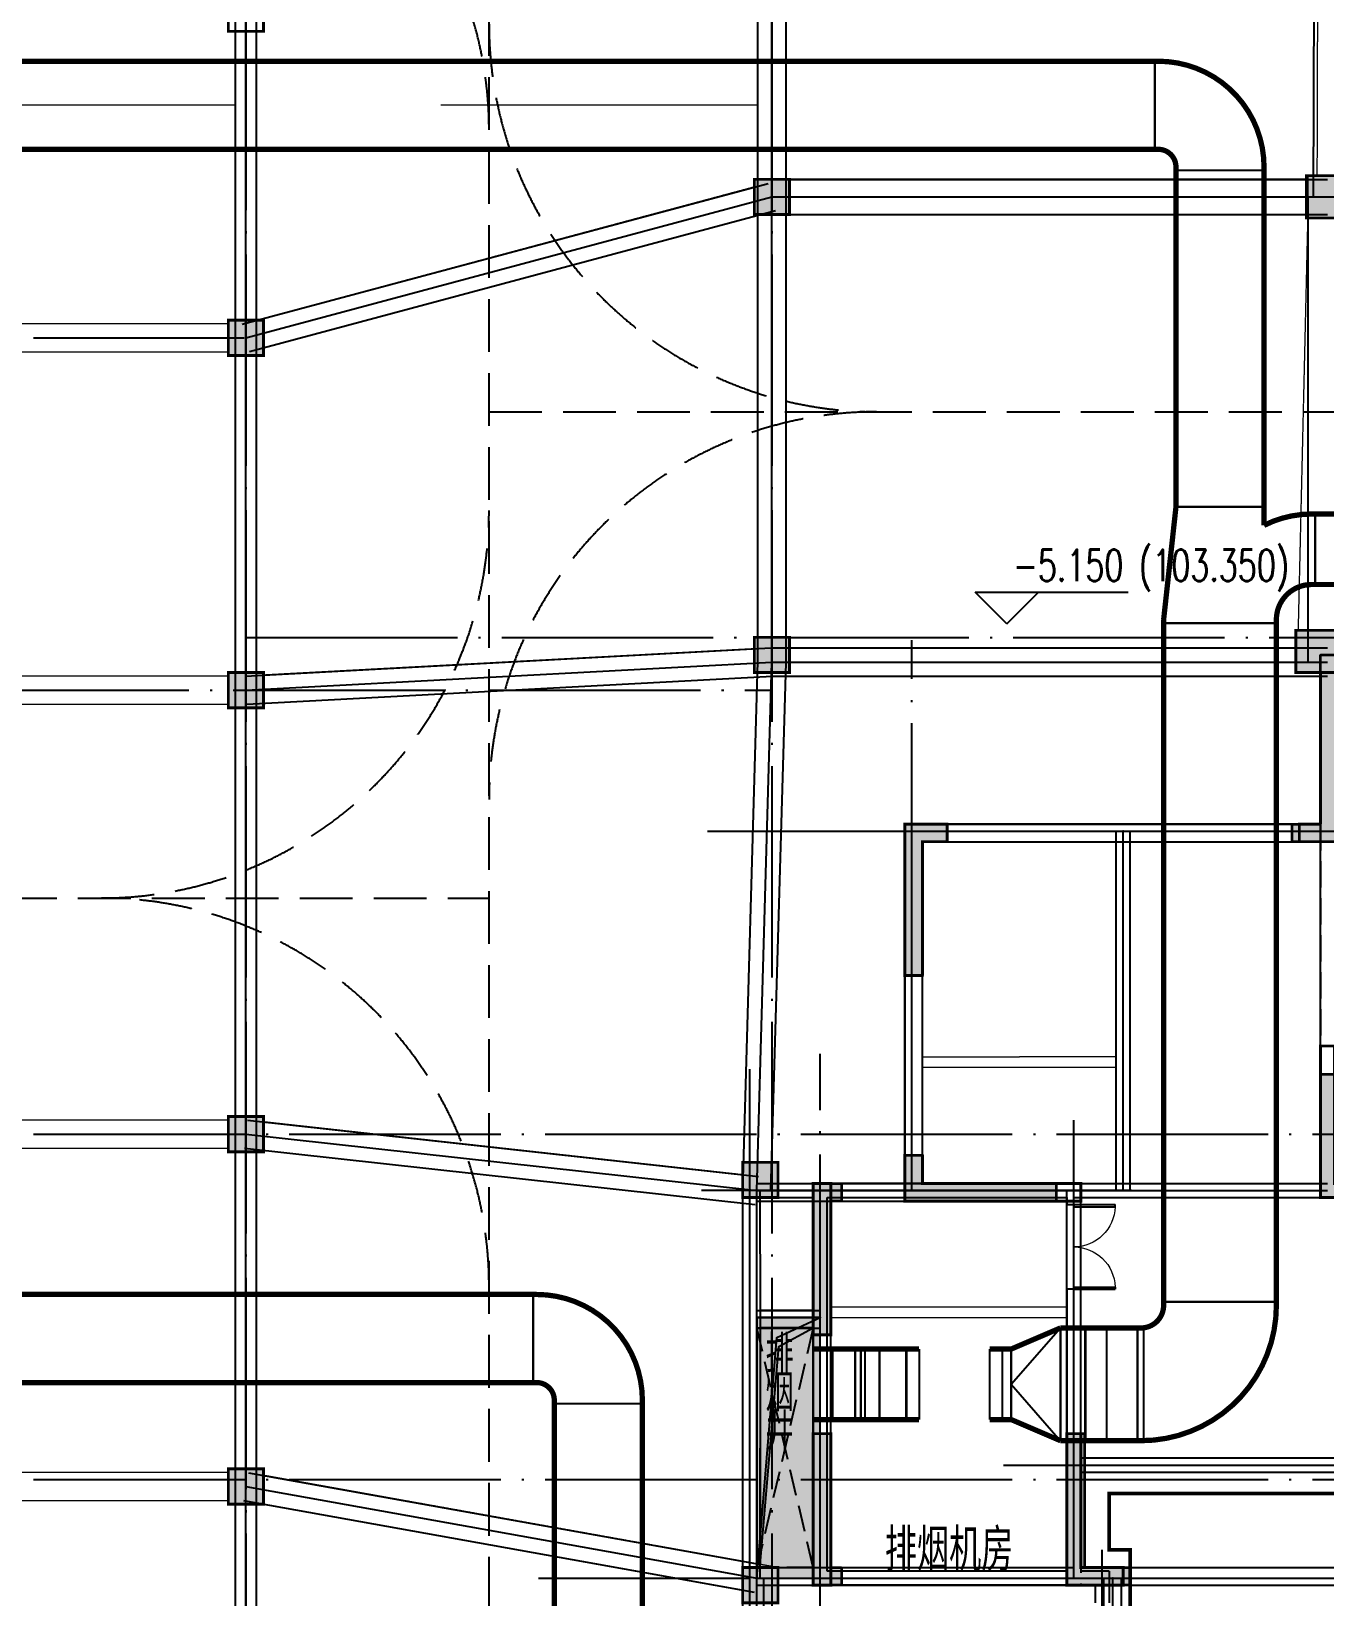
# Model space of a CAD drawing. Extents: x 290727 to 13733020, y 1731457 to 3643100.
# Drawn here: x 636766 to 655122, y 2172916 to 2195130 of the extents above; entities that cross this region are included whole.
import ezdxf

# ---------------------------------------------------------------- set-up
doc = ezdxf.new("R2010")
doc.units = 0
doc.header["$LTSCALE"] = 10
doc.header["$PDSIZE"] = 0.5
for name, pattern in [('__DASH', [0.35, 0.25, -0.1]), ('DASH', [0.35, 0.25, -0.1]), ('DASHED', [0.75, 0.5, -0.25]), ('DOTE', [2.42, 2, -0.2, 0.02, -0.2]), ('虚线', [750, 450, -300])]:
    doc.linetypes.add(name, pattern=pattern)
doc.layers.get('0').update_dxf_attribs({"linetype": 'CONTINUOUS'})
for name, color, linetype in [('-A-车行道路', 8, 'CONTINUOUS'), ('BEAM_CON', 4, 'CONTINUOUS'), ('BEAM_CONT', 4, 'CONTINUOUS'), ('BEAM_DASH', 144, 'DASHED'), ('BEAM_SE', 144, 'DASHED'), ('COLU', 2, 'CONTINUOUS'), ('COLUMN', 9, 'CONTINUOUS'), ('DIM_ELEV', 3, 'CONTINUOUS'), ('DOTE', 8, 'DOTE'), ('DUCT-排烟管', 2, 'CONTINUOUS'), ('DUCT-排烟管端线', 4, 'CONTINUOUS'), ('PUB_HATCH', 8, 'CONTINUOUS'), ('PUB_TEXT', 7, 'CONTINUOUS'), ('WALL', 255, 'CONTINUOUS'), ('WINDOW', 4, 'CONTINUOUS'), ('作业图', 4, 'CONTINUOUS'), ('文字', 4, 'CONTINUOUS'), ('洞口边线', 7, 'CONTINUOUS'), ('防火分区示意线', 4, 'CONTINUOUS'), ('风井', 211, 'CONTINUOUS')]:
    doc.layers.add(name, color=color, linetype=linetype)
for name, color, linetype, true_color in [('1106', 7, 'CONTINUOUS', 0x89bf5f), ('2106', 7, 'CONTINUOUS', 0x64cfcf), ('2206', 7, 'CONTINUOUS', 0x3474d4), ('3200', 7, 'CONTINUOUS', 0xf4e9b4)]:
    doc.layers.add(name, color=color, linetype=linetype, true_color=true_color)
doc.layers.add('S_ConcWall', color=8, linetype='CONTINUOUS', lineweight=35)
doc.layers.add('板加腋边线', color=253, linetype='虚线', lineweight=18)
doc.layers.get('0').off()
doc.styles.add('_TCH_DIM', font='SIMPLEX', dxfattribs={"bigfont": 'GBCBIG'})
doc.styles.add('HNSJY', font='HNSJY-07', dxfattribs={"width": 0.8, "bigfont": 'HNSJY-HZ'})

# ---------------------------------------------------------------- blocks, each defined once
blk = doc.blocks.new('A$C55C93FC2')
at = {"layer": 'DOTE', "linetype": 'DOTE', "ltscale": 150}
for p, q in [((154884.1, 127235.5), (154884.1, 12200)), ((162348.6, 127235.5), (162348.6, 43042.4)), ((162348.6, 66342.4), (252290.8, 66342.4)), ((10299.5, 64342.4), (154860.5, 64342.4)), ((154884.1, 60091.9), (252290.8, 60091.9)), ((103884.1, 59342.4), (162348.6, 59342.4)), ((10299.5, 53042.4), (252290.8, 53042.4)), ((10299.5, 48142.4), (252290.8, 48142.4))]:
    blk.add_line(p, q, dxfattribs=at)
blk = doc.blocks.new('A$C682E2834')
h = blk.add_hatch(color=0)
h.dxf.hatch_style = 1
h.paths.add_polyline_path([(30400, 7900), (30600, 7900), (30600, 7500), (30800, 7500), (30800, 7900), (33000, 7899), (33000, 7500), (33200, 7500), (33200, 7900), (33200, 7900), (33200, 8099), (30600, 8100), (30400, 8100)])
edge = h.paths.add_edge_path(flags=16)
edge.add_line((11800, 7900), (11800, 7500))
h.paths.add_polyline_path([(9600, 7900), (11800, 7900)], flags=17)
h.paths.add_polyline_path([(21425, 250), (21600, 250), (21600, 0), (21175, 0), (21000, 0), (21000, 250), (21175, 250), (21175, 2150), (21425, 2150)])
h.paths.add_polyline_path([(42350, 2149), (42600, 2149), (42600, 0), (42200, 0), (42200, 250), (42350, 250)])
h.paths.add_polyline_path([(42600, 3549), (42350, 3549), (42350, 5450), (42200, 5450), (42200, 5700), (42600, 5700)])
h.paths.add_polyline_path([(40700, 10549), (40700, 10799), (41300, 10799), (41300, 8649), (41050, 8649), (41050, 10549)])
h.paths.add_polyline_path([(39150, 5450), (39150, 5700), (41050, 5700), (41050, 6099), (41300, 6099), (41300, 5450)])
h.paths.add_polyline_path([(35100, 12949), (35100, 13199), (35400, 13199), (35400, 10799), (35800, 10799), (35800, 10549), (35150, 10549), (35150, 12949)])
h.paths.add_polyline_path([(28700, 13200), (28700, 12950), (28650, 12950), (28650, 10550), (28000, 10550), (28000, 10800), (28400, 10800), (28400, 13200)])
h.paths.add_polyline_path([(22750, 8650), (22500, 8650), (22500, 10800), (23100, 10800), (23100, 10550), (22750, 10550)])
h.paths.add_polyline_path([(24650, 5700), (24650, 5450), (22500, 5450), (22500, 6050), (22750, 6050), (22750, 5700)])
h.paths.add_polyline_path([(25700, 250), (25700, 0), (24800, 0), (24800, 2150), (25050, 2150), (25050, 250)])
h.paths.add_polyline_path([(32024, 0), (31300, 0), (31300, 250), (31774, 250), (31775, 2150), (32025, 2150), (32024, 250), (32500, 250), (32500, 0)])
h.paths.add_polyline_path([(29000, 5700), (29000, 5500), (28400, 5500), (28400, 7250), (28600, 7250), (28600, 5700)])
h.paths.add_polyline_path([(34800, 5500), (34800, 5700), (35200, 5700), (35200, 7249), (35400, 7249), (35400, 5500)])
h.paths.add_polyline_path([(30000, 12950), (30000, 13200), (30600, 13200), (30600, 9400), (30400, 9400), (30400, 12950)])
h.paths.add_polyline_path([(33200, 9399), (33400, 9399), (33400, 12949), (33800, 12949), (33800, 13199), (33200, 13199)])
h.paths.add_polyline_path([(38100, 0), (38100, 250), (38750, 250), (38750, 2149), (39000, 2149), (39000, 0)])
h.paths.add_polyline_path([(35025, 2149), (34775, 2149), (34775, 4199), (35025, 4199)])
h.paths.add_polyline_path([(29025, 2150), (28775, 2150), (28775, 4200), (29025, 4200)])
h.paths.add_polyline_path([(1900, 10800), (1900, 10550), (1550, 10550), (1550, 8650), (1300, 8650), (1300, 10800)])
h.paths.add_polyline_path([(3450, 5700), (3450, 5450), (1300, 5450), (1300, 6100), (1550, 6100), (1550, 5700)])
h.paths.add_polyline_path([(20100, 8650), (19850, 8650), (19850, 10550), (19500, 10550), (19500, 10800), (20100, 10800)])
h.paths.add_polyline_path([(13900, 12950), (13900, 13200), (14200, 13200), (14200, 10800), (14600, 10800), (14600, 10550), (13950, 10550), (13950, 12950)])
h.paths.add_polyline_path([(7500, 13200), (7500, 12950), (7450, 12950), (7450, 10550), (6800, 10550), (6800, 10800), (7200, 10800), (7200, 13200)])
h.paths.add_polyline_path([(17950, 5450), (17950, 5700), (19850, 5700), (19850, 6050), (20100, 6050), (20100, 5450)])
h.paths.add_polyline_path([(16900, 0), (16900, 250), (17550, 250), (17550, 2150), (17800, 2150), (17800, 0)])
h.paths.add_polyline_path([(10575, 0), (10100, 0), (10100, 250), (10575, 250), (10575, 2150), (10825, 2150), (10825, 250), (11300, 250), (11300, 0)])
h.paths.add_polyline_path([(400, 5700), (400, 5450), (250, 5450), (250, 3550), (0, 3550), (0, 5700)])
h.paths.add_polyline_path([(400, 250), (400, 0), (0, 0), (0, 2150), (250, 2150), (250, 250)])
h.paths.add_polyline_path([(13600, 5500), (13600, 5700), (14000, 5700), (14000, 7250), (14200, 7250), (14200, 5500)])
h.paths.add_polyline_path([(7800, 5700), (7800, 5500), (7200, 5500), (7200, 7250), (7400, 7250), (7400, 5700)])
h.paths.add_polyline_path([(12600, 13200), (12600, 12950), (12200, 12950), (12200, 9400), (12000, 9400), (12000, 13200)])
h.paths.add_polyline_path([(9200, 9400), (9200, 12950), (8800, 12950), (8800, 13200), (9400, 13200), (9400, 9400)])
h.paths.add_polyline_path([(4500, 250), (4500, 0), (3600, 0), (3600, 2150), (3850, 2150), (3850, 250)])
h.paths.add_polyline_path([(7825, 2150), (7575, 2150), (7575, 4200), (7825, 4200)])
h.paths.add_polyline_path([(13825, 2150), (13575, 2150), (13575, 4200), (13825, 4200)])
edge = h.paths.add_edge_path()
edge.add_line((12000, 8100), (12200, 8100))
edge.add_line((12200, 8100), (12200, 7900))
edge.add_line((12200, 7900), (12000, 7900))
edge.add_line((9400, 8100), (9200, 8100))
edge.add_line((9200, 8100), (9200, 7900))
edge.add_line((9200, 7900), (9400, 7900))
edge.add_line((9400, 7900), (9400, 7500))
edge.add_line((9400, 7500), (9600, 7500))
edge.add_line((9600, 7500), (9600, 7900))
edge.add_line((12000, 8100), (9400, 8100))
edge.add_line((11800, 7500), (12000, 7500))
edge.add_line((12000, 7500), (12000, 7900))
h = blk.add_hatch(color=0)
h.dxf.hatch_style = 1
h.paths.add_polyline_path([(9400, 8100), (9400, 7900), (9400, 7900), (9400, 7500), (9600, 7500), (9600, 7900), (11800, 7900), (11800, 7500), (12000, 7500), (12000, 7900), (12200, 7900), (12200, 8100)])
at = {"color": 0}
blk.add_lwpolyline([(9400, 8100), (9400, 7900), (9400, 7900), (9400, 7500), (9600, 7500), (9600, 7900), (11800, 7900), (11800, 7500), (12000, 7500), (12000, 7900), (12200, 7900), (12200, 8100), (9400, 8100)], dxfattribs=at)
at = {"layer": 'S_ConcWall', "color": 0, "lineweight": 35, "ltscale": 1}
for p, q in [((7200, 10800), (7200, 13200)), ((7200, 13200), (7500, 13200)), ((7500, 13200), (7500, 12950)), ((8800, 12950), (8800, 13200)), ((8800, 13200), (9400, 13200)), ((9400, 13200), (9400, 9400)), ((12000, 9400), (12000, 13200)), ((12000, 13200), (12600, 13200)), ((12600, 13200), (12600, 12950)), ((13900, 13200), (14200, 13200)), ((13900, 12950), (13900, 13200)), ((14200, 13200), (14200, 10800)), ((28400, 10800), (28400, 13200)), ((28400, 13200), (28700, 13200)), ((28700, 13200), (28700, 12950)), ((30000, 13200), (30600, 13200)), ((30000, 12950), (30000, 13200)), ((30600, 13200), (30600, 9400)), ((33800, 13199), (33200, 13199)), ((33200, 13199), (33200, 9399)), ((33800, 12949), (33800, 13199)), ((35100, 13199), (35400, 13199)), ((35100, 12949), (35100, 13199)), ((35400, 13199), (35400, 10799)), ((7500, 12950), (7450, 12950)), ((7450, 12950), (7450, 10550)), ((9200, 12950), (8800, 12950)), ((9200, 9400), (9200, 12950)), ((12600, 12950), (12200, 12950)), ((12200, 12950), (12200, 9400)), ((13950, 12950), (13900, 12950)), ((13950, 10550), (13950, 12950)), ((28700, 12950), (28650, 12950)), ((28650, 12950), (28650, 10550)), ((30400, 12950), (30000, 12950)), ((30400, 9400), (30400, 12950)), ((33400, 9399), (33400, 12949)), ((33400, 12949), (33800, 12949)), ((35150, 12949), (35100, 12949)), ((35150, 10549), (35150, 12949)), ((1300, 8650), (1300, 10800)), ((1300, 10800), (1900, 10800)), ((1900, 10800), (1900, 10550)), ((6800, 10550), (6800, 10800)), ((6800, 10800), (7200, 10800)), ((14200, 10800), (14600, 10800)), ((14600, 10800), (14600, 10550)), ((19500, 10550), (19500, 10800)), ((19500, 10800), (20100, 10800)), ((20100, 10800), (20100, 8650)), ((22500, 8650), (22500, 10800)), ((22500, 10800), (23100, 10800)), ((23100, 10800), (23100, 10550)), ((28000, 10550), (28000, 10800)), ((28000, 10800), (28400, 10800)), ((35400, 10799), (35800, 10799)), ((35800, 10799), (35800, 10549)), ((40700, 10799), (41300, 10799)), ((40700, 10549), (40700, 10799)), ((41300, 10799), (41300, 8649)), ((1900, 10550), (1550, 10550)), ((1550, 10550), (1550, 8650)), ((7450, 10550), (6800, 10550)), ((14600, 10550), (13950, 10550)), ((19850, 10550), (19500, 10550)), ((19850, 8650), (19850, 10550)), ((23100, 10550), (22750, 10550)), ((22750, 10550), (22750, 8650)), ((28650, 10550), (28000, 10550)), ((35800, 10549), (35150, 10549)), ((41050, 10549), (40700, 10549)), ((41050, 8649), (41050, 10549)), ((9400, 9400), (9200, 9400)), ((12200, 9400), (12000, 9400)), ((30600, 9400), (30400, 9400)), ((33200, 9399), (33400, 9399)), ((1550, 8650), (1300, 8650)), ((20100, 8650), (19850, 8650)), ((22750, 8650), (22500, 8650)), ((41300, 8649), (41050, 8649)), ((30600, 8100), (33200, 8099)), ((33200, 8099), (33200, 7900)), ((30600, 7500), (30600, 7900)), ((33000, 7899), (30800, 7900)), ((30800, 7900), (30800, 7500)), ((33000, 7500), (33000, 7899)), ((33200, 7900), (33200, 7500)), ((30800, 7500), (30600, 7500)), ((33200, 7500), (33000, 7500)), ((7200, 5500), (7200, 7250)), ((7200, 7250), (7400, 7250)), ((7400, 7250), (7400, 5700)), ((14000, 5700), (14000, 7250)), ((14000, 7250), (14200, 7250)), ((14200, 7250), (14200, 5500)), ((28400, 5500), (28400, 7250)), ((28400, 7250), (28600, 7250)), ((28600, 7250), (28600, 5700)), ((35200, 5700), (35200, 7249)), ((35200, 7249), (35400, 7249)), ((35400, 7249), (35400, 5500)), ((1300, 5450), (1300, 6100)), ((1300, 6100), (1550, 6100)), ((1550, 6100), (1550, 5700)), ((19850, 5700), (19850, 6050)), ((19850, 6050), (20100, 6050)), ((20100, 6050), (20100, 5450)), ((22500, 5450), (22500, 6050)), ((22500, 6050), (22750, 6050)), ((22750, 6050), (22750, 5700)), ((41050, 5700), (41050, 6099)), ((41050, 6099), (41300, 6099)), ((41300, 6099), (41300, 5450)), ((0, 3550), (0, 5700)), ((0, 5700), (400, 5700)), ((400, 5700), (400, 5450)), ((1550, 5700), (3450, 5700)), ((3450, 5700), (3450, 5450)), ((7400, 5700), (7800, 5700)), ((7800, 5700), (7800, 5500)), ((13600, 5700), (14000, 5700)), ((13600, 5500), (13600, 5700)), ((17950, 5700), (19850, 5700)), ((17950, 5450), (17950, 5700)), ((22750, 5700), (24650, 5700)), ((24650, 5700), (24650, 5450)), ((28600, 5700), (29000, 5700)), ((29000, 5700), (29000, 5500)), ((34800, 5700), (35200, 5700)), ((34800, 5500), (34800, 5700)), ((39150, 5700), (41050, 5700)), ((39150, 5450), (39150, 5700)), ((42200, 5450), (42200, 5700)), ((42200, 5700), (42600, 5700)), ((42600, 5700), (42600, 3549)), ((400, 5450), (250, 5450)), ((250, 5450), (250, 3550)), ((3450, 5450), (1300, 5450)), ((7800, 5500), (7200, 5500)), ((14200, 5500), (13600, 5500)), ((20100, 5450), (17950, 5450)), ((24650, 5450), (22500, 5450)), ((29000, 5500), (28400, 5500)), ((35400, 5500), (34800, 5500)), ((41300, 5450), (39150, 5450)), ((42350, 5450), (42200, 5450)), ((42350, 3549), (42350, 5450)), ((7575, 2150), (7575, 4200)), ((7575, 4200), (7825, 4200)), ((7825, 4200), (7825, 2150)), ((13575, 2150), (13575, 4200)), ((13575, 4200), (13825, 4200)), ((13825, 4200), (13825, 2150)), ((28775, 2150), (28775, 4200)), ((28775, 4200), (29025, 4200)), ((29025, 4200), (29025, 2150)), ((34775, 2149), (34775, 4199)), ((34775, 4199), (35025, 4199)), ((35025, 4199), (35025, 2149)), ((250, 3550), (0, 3550)), ((42600, 3549), (42350, 3549)), ((0, 0), (0, 2150)), ((0, 2150), (250, 2150)), ((250, 2150), (250, 250)), ((3600, 0), (3600, 2150)), ((3600, 2150), (3850, 2150)), ((3850, 2150), (3850, 250)), ((7825, 2150), (7575, 2150)), ((10575, 250), (10575, 2150)), ((10575, 2150), (10825, 2150)), ((10825, 2150), (10825, 250)), ((13825, 2150), (13575, 2150)), ((17550, 250), (17550, 2150)), ((17550, 2150), (17800, 2150)), ((17800, 2150), (17800, 0)), ((21175, 250), (21175, 2150)), ((21175, 2150), (21425, 2150)), ((21425, 2150), (21425, 250)), ((24800, 0), (24800, 2150)), ((24800, 2150), (25050, 2150)), ((25050, 2150), (25050, 250)), ((29025, 2150), (28775, 2150)), ((31774, 250), (31775, 2150)), ((31775, 2150), (32025, 2150)), ((32025, 2150), (32024, 250)), ((35025, 2149), (34775, 2149)), ((38750, 250), (38750, 2149)), ((38750, 2149), (39000, 2149)), ((39000, 2149), (39000, 0)), ((42350, 250), (42350, 2149)), ((42350, 2149), (42600, 2149)), ((42600, 2149), (42600, 0)), ((250, 250), (400, 250)), ((400, 250), (400, 0)), ((3850, 250), (4500, 250)), ((4500, 250), (4500, 0)), ((10100, 0), (10100, 250)), ((10100, 250), (10575, 250)), ((10825, 250), (11300, 250)), ((11300, 250), (11300, 0)), ((16900, 250), (17550, 250)), ((16900, 0), (16900, 250)), ((21000, 0), (21000, 250)), ((21000, 250), (21175, 250)), ((21425, 250), (21600, 250)), ((21600, 250), (21600, 0)), ((25050, 250), (25700, 250)), ((25700, 250), (25700, 0)), ((31300, 0), (31300, 250)), ((31300, 250), (31774, 250)), ((32024, 250), (32500, 250)), ((32500, 250), (32500, 0)), ((38100, 250), (38750, 250)), ((38100, 0), (38100, 250)), ((42200, 0), (42200, 250)), ((42200, 250), (42350, 250)), ((400, 0), (0, 0)), ((4500, 0), (3600, 0)), ((10575, 0), (10100, 0)), ((11300, 0), (10575, 0)), ((17800, 0), (16900, 0)), ((21175, 0), (21000, 0)), ((21600, 0), (21175, 0)), ((25700, 0), (24800, 0)), ((32024, 0), (31300, 0)), ((32500, 0), (32024, 0)), ((39000, 0), (38100, 0)), ((42600, 0), (42200, 0))]:
    blk.add_line(p, q, dxfattribs=at)
at = {"layer": 'S_ConcWall', "color": 0}
for p, q in [((30600, 8100), (30400, 8100)), ((30400, 8100), (30400, 7900)), ((30400, 7900), (30600, 7900))]:
    blk.add_line(p, q, dxfattribs=at)
blk = doc.blocks.new('A$C26CF02E8')
at = {"layer": '风井', "linetype": 'DASH', "ltscale": 150}
for p, q in [((157315, 51165), (156515, 47765)), ((157315, 47765), (156515, 51165))]:
    blk.add_line(p, q, dxfattribs=at)
blk.add_lwpolyline([(157315, 47765), (156515, 47765), (156515, 51165), (157315, 51165)], close=True, dxfattribs=at)
blk = doc.blocks.new('_FZH')
blk.add_lwpolyline([(-0.5, -0.5), (0.5, -0.5), (0.5, 0.5), (-0.5, 0.5)], close=True)
at = {"layer": 'PUB_HATCH'}
blk.add_solid([(-0.5, -0.5), (0.5, -0.5), (-0.5, 0.5), (0.5, 0.5)], dxfattribs=at)
blk = doc.blocks.new('$DorLib2D$00000002')
for p, q in [((-0.5, 0), (-0.5, 0.4875)), ((-0.475, 0.4875), (-0.5, 0.4875)), ((-0.475, 0), (-0.475, 0.4875)), ((0.475, 0), (0.475, 0.4875)), ((0.475, 0.4875), (0.5, 0.4875)), ((0.5, 0), (0.5, 0.4875)), ((-0.5, 0), (-0.475, 0)), ((0.5, 0), (0.475, 0))]:
    blk.add_line(p, q)
at = {"lineweight": 13}
for centre, start, end in [((-0.4875, 0), 0, 88.53072), ((0.4875, 0), 91.46928, 180)]:
    blk.add_arc(centre, 0.4875, start, end, dxfattribs=at)
blk = doc.blocks.new('车库建筑作业图')
at = {"layer": '-A-车行道路', "linetype": 'DASH', "ltscale": 300}
blk.add_line((643262, 2166430), (643262, 2199230), dxfattribs=at)
for points in [[(643262, 2193730, 0.414214), (637762, 2199230)], [(648762, 2189730, -0.414214), (643262, 2195230)], [(643262, 2184230, -0.414214), (648762, 2189730)], [(637762, 2182830, 0.414214), (643262, 2188330)], [(643262, 2177330, 0.414214), (637762, 2182830)]]:
    blk.add_lwpolyline(points, format="xyb", dxfattribs=at)
for points in [[(643262, 2189730), (717213, 2189730)], [(609076, 2182830), (643262, 2182830)]]:
    blk.add_lwpolyline(points, dxfattribs=at)
at = {"linetype": '__DASH', "ltscale": 150}
blk.add_line((651662, 2178780), (655062, 2178780), dxfattribs=at)
for points in [[(651662, 2178780), (649162, 2178780), (649162, 2183880), (655062, 2183880), (655062, 2178780)], [(655662, 2174680), (651662, 2174680), (651662, 2173080), (676662, 2173079), (676662, 2178580), (665662, 2178580), (665662, 2175680), (661687, 2175680), (661687, 2174680), (655662, 2174680)]]:
    blk.add_lwpolyline(points, dxfattribs=at)
blk.add_lwpolyline([(651662, 2178780), (655062, 2178780)])
at = {"layer": 'DIM_ELEV'}
for p, q in [((650610, 2186720), (650160, 2187170)), ((650160, 2187170), (652335, 2187170)), ((650610, 2186720), (651060, 2187170))]:
    blk.add_line(p, q, dxfattribs=at)
at = {"layer": 'DOTE', "ltscale": 150}
for p, q in [((649262, 2178680), (649262, 2186489)), ((646363, 2183780), (691715, 2183780)), ((647962, 2168931), (647962, 2180620)), ((643962, 2173180), (693174, 2173180))]:
    blk.add_line(p, q, dxfattribs=at)
at = {"layer": 'DOTE', "linetype": 'Continuous', "ltscale": 150}
for p, q in [((646962, 2168076), (646962, 2180401)), ((651562, 2173780), (651562, 2179680)), ((652382, 2178680), (646277, 2178680)), ((661784, 2174780), (650562, 2174780)), ((651962, 2168480), (651962, 2173580))]:
    blk.add_line(p, q, dxfattribs=at)
at = {"layer": 'WALL'}
for p, q in [((655062, 2181080), (655062, 2186280)), ((655412, 2186280), (655062, 2186280)), ((655062, 2178580), (655062, 2181080)), ((655062, 2178580), (655562, 2178580))]:
    blk.add_line(p, q, dxfattribs=at)
at = {"layer": 'WALL', "linetype": 'Continuous'}
for p, q in [((647362, 2178780), (647962, 2178780)), ((647962, 2178780), (651662, 2178780)), ((651662, 2178480), (651662, 2178780)), ((646862, 2173080), (646862, 2178580)), ((647062, 2173330), (647062, 2178580)), ((647362, 2178580), (647862, 2178580)), ((647862, 2173080), (647862, 2178580)), ((648062, 2178580), (651462, 2178580)), ((648062, 2173280), (648062, 2178580)), ((651462, 2178580), (651462, 2178480)), ((651462, 2178480), (651662, 2178480)), ((651662, 2177280), (651462, 2177280)), ((651462, 2177280), (651462, 2174780)), ((651662, 2174880), (651662, 2177280)), ((651462, 2174780), (651462, 2173280)), ((661487, 2174880), (651662, 2174880)), ((651662, 2174680), (651662, 2173280)), ((661687, 2174680), (651662, 2174680)), ((651462, 2173280), (648062, 2173280)), ((652062, 2173280), (651662, 2173280)), ((652062, 2173280), (652062, 2172830)), ((646862, 2172280), (646862, 2173080)), ((651562, 2173080), (647862, 2173080)), ((651862, 2173080), (651562, 2173080)), ((651862, 2173080), (651862, 2172830))]:
    blk.add_line(p, q, dxfattribs=at)
at = {"layer": '防火分区示意线', "color": 6, "linetype": 'DASH', "ltscale": 300, "const_width": 50}
blk.add_lwpolyline([(681363, 2180680), (681363, 2174729), (676362, 2174729), (676362, 2178230), (665962, 2178231), (665962, 2175380), (661987, 2175380), (661987, 2174380), (652062, 2174380), (652062, 2173580), (652362, 2173580), (652362, 2169080), (648112, 2169080), (648112, 2158480)], dxfattribs=at)
at = {"color": 8}
blk.add_blockref('A$C682E2834', (647862, 2173080), dxfattribs=at)
at = {"layer": 'COLUMN', "linetype": 'Continuous', "rotation": 270}
for p, xscale, yscale, zscale in [((647277, 2192780), 500, 500, 500), ((655177, 2192780), 600, 600, 600), ((639812, 2190780), 500, 500, 500), ((647277, 2186280), 500, 500, 500), ((655013, 2186330), 599.9455798044801, 599.9860332435928, 599.9860332435928), ((639812, 2185780), 500, 500, 500), ((639812, 2179480), 500, 500, 500), ((647112, 2178830), 500, 500, 500), ((639812, 2174480), 500, 500, 500), ((647112, 2173080), 500, 500, 500)]:
    blk.add_blockref('_FZH', p, dxfattribs=dict(at, xscale=xscale, yscale=yscale, zscale=zscale))
at = {"layer": 'WINDOW', "linetype": 'Continuous', "xscale": -1200, "yscale": 1200, "zscale": -1200, "rotation": 270}
blk.add_blockref('$DorLib2D$00000002', (651562, 2177880), dxfattribs=at)
at = {"layer": '文字', "linetype": 'Continuous'}
for name, p in [('A$C26CF02E8', (490548, 2125565)), ('A$C55C93FC2', (484928, 2126437))]:
    blk.add_blockref(name, p, dxfattribs=at)
at = {"layer": 'PUB_TEXT', "style": '_TCH_DIM', "width": 0.705882}
for s, p in [('(103.350)', (652485, 2187328)), ('-5.150', (650700, 2187328))]:
    blk.add_text(s, height=446.2, dxfattribs=at).set_placement(p)
at = {"layer": '文字', "linetype": 'Continuous', "style": 'HNSJY', "width": 0.8}
for s, height, p in [('排', 525, (647185, 2176100)), ('烟', 525, (647185, 2175548)), ('井', 525, (647185, 2174997)), ('排烟机房', 600, (648879, 2173280))]:
    blk.add_text(s, height=height, dxfattribs=at).set_placement(p)
blk = doc.blocks.new('人防-l')
at = {"layer": '2106'}
for points in [[(807354, -940284), (806754, -940284), (806754, -940884), (807354, -940884)], [(799419, -940334), (798919, -940334), (798919, -940834), (799419, -940834)], [(791954, -942334), (791454, -942334), (791454, -942834), (791954, -942834)], [(799419, -946834), (798919, -946834), (798919, -947334), (799419, -947334)], [(807204, -946734), (806604, -946734), (806604, -947334), (807204, -947334)], [(791954, -947334), (791454, -947334), (791454, -947834), (791954, -947834)], [(791954, -953634), (791454, -953634), (791454, -954134), (791954, -954134)], [(799254, -954284), (798754, -954284), (798754, -954784), (799254, -954784)], [(791954, -958634), (791454, -958634), (791454, -959134), (791954, -959134)], [(799254, -960034), (798754, -960034), (798754, -960534), (799254, -960534)]]:
    blk.add_hatch(color=0, dxfattribs=at).paths.add_polyline_path(points)
at = {"layer": '3200'}
for points in [[(798955, -956484), (798954, -960184), (799854, -960184), (799854, -958134), (799854, -956734), (799854, -956484), (798955, -956484)], [(799854, -956484), (798955, -956484), (798954, -960184), (799238, -956767)]]:
    blk.add_hatch(color=0, dxfattribs=at).paths.add_polyline_path(points)
at = {"color": 0}
for p, q in [((791704, -942584), (791704, -937784)), ((799169, -940584), (799169, -937784)), ((791704, -942584), (799169, -940584)), ((799169, -940584), (807054, -940584)), ((799169, -947184), (799169, -940584)), ((791704, -947584), (791704, -942584)), ((791704, -947584), (799169, -947184)), ((798954, -954684), (799169, -947184)), ((799169, -947184), (807054, -947184)), ((791704, -953884), (791704, -947584)), ((801154, -949584), (801654, -949584)), ((801154, -951634), (801154, -949584)), ((801654, -949584), (804154, -949584)), ((804154, -949584), (806654, -949584)), ((804154, -954684), (804154, -949584)), ((806654, -949584), (807054, -949584)), ((801154, -954184), (801154, -951634)), ((791704, -958884), (791704, -953884)), ((791704, -953884), (798954, -954684)), ((801154, -954684), (801154, -954184)), ((798954, -954684), (799854, -954684)), ((798955, -956484), (798954, -954684)), ((799854, -954684), (801154, -954684)), ((799854, -956484), (799854, -954684)), ((801154, -954684), (803454, -954684)), ((803454, -958134), (803454, -954684)), ((803454, -954684), (804154, -954684)), ((804154, -954684), (807054, -954684)), ((798954, -960184), (798955, -956484)), ((798955, -956484), (799854, -956484)), ((799854, -956734), (799854, -956484)), ((799854, -958134), (799854, -956734)), ((799854, -960184), (799854, -958134)), ((803454, -960184), (803454, -958134)), ((791704, -963884), (791704, -958884)), ((791704, -958884), (798954, -960184)), ((798954, -963884), (798954, -960184)), ((798954, -960184), (799854, -960184)), ((799854, -960184), (803454, -960184)), ((803454, -960184), (804005, -960184)), ((804005, -960184), (804154, -960184)), ((804005, -960784), (804005, -960184)), ((804154, -960184), (807454, -960184))]:
    blk.add_line(p, q, dxfattribs=at)
for p in [(799169, -940584), (791704, -942584), (799169, -947184), (791704, -947584), (801154, -949584), (801654, -949584), (804154, -949584), (806654, -949584), (801154, -951634), (791704, -953884), (801154, -954184), (798954, -954684), (799854, -954684), (801154, -954684), (803454, -954684), (804154, -954684), (798955, -956484), (799854, -956484), (799854, -956734), (799854, -958134), (803454, -958134), (791704, -958884), (798954, -960184), (799854, -960184), (803454, -960184), (804005, -960184), (804154, -960184)]:
    blk.add_point(p, dxfattribs=at)
at = {"layer": '1106', "color": 0}
for p, q in [((806954, -949484), (806954, -947184)), ((801054, -949484), (801654, -949484)), ((801054, -951634), (801054, -949484)), ((806654, -949484), (806954, -949484)), ((801304, -949734), (801654, -949734)), ((801304, -951634), (801304, -949734)), ((806654, -949734), (807204, -949734)), ((806954, -954784), (806954, -952634)), ((801054, -954834), (801054, -954184)), ((801304, -954584), (801304, -954184)), ((799754, -956484), (799754, -954684)), ((800004, -956484), (800004, -954684)), ((801304, -954584), (803454, -954584)), ((801054, -954834), (803454, -954834)), ((806954, -954784), (807454, -954784)), ((799754, -956734), (799754, -956484)), ((800004, -956734), (800004, -956484)), ((799754, -960184), (799754, -958134)), ((800004, -960184), (800004, -958134)), ((803354, -960284), (803354, -958134)), ((803554, -960034), (803554, -958134)), ((803554, -960034), (804005, -960034)), ((804005, -960034), (804154, -960034)), ((803354, -960284), (804005, -960284)), ((804005, -960284), (804154, -960284))]:
    blk.add_line(p, q, dxfattribs=at)
at = {"layer": '2106', "color": 0, "linetype": 'Continuous'}
for points in [[(807354, -940284), (806754, -940284), (806754, -940884), (807354, -940884)], [(799419, -940334), (798919, -940334), (798919, -940834), (799419, -940834)], [(791954, -942334), (791454, -942334), (791454, -942834), (791954, -942834)], [(799419, -946834), (798919, -946834), (798919, -947334), (799419, -947334)], [(807204, -946734), (806604, -946734), (806604, -947334), (807204, -947334)], [(791954, -947334), (791454, -947334), (791454, -947834), (791954, -947834)], [(791954, -953634), (791454, -953634), (791454, -954134), (791954, -954134)], [(799254, -954284), (798754, -954284), (798754, -954784), (799254, -954784)], [(791954, -958634), (791454, -958634), (791454, -959134), (791954, -959134)], [(799254, -960034), (798754, -960034), (798754, -960534), (799254, -960534)]]:
    blk.add_lwpolyline(points, close=True, dxfattribs=at)
at = {"layer": '2206', "color": 0}
for p, q in [((806854, -940583), (806869, -935483)), ((806854, -940583), (806869, -935483)), ((791554, -942584), (791554, -937784)), ((791554, -942584), (791554, -937784)), ((791854, -942584), (791854, -937784)), ((798969, -940584), (798969, -937784)), ((798969, -940584), (798969, -937784)), ((799369, -940584), (799369, -937784)), ((791652, -942391), (799117, -940391)), ((791652, -942391), (799117, -940391)), ((799169, -940334), (807054, -940334)), ((799169, -940334), (807054, -940334)), ((798969, -947184), (798969, -940584)), ((798969, -947184), (798969, -940584)), ((799369, -947184), (799369, -940584)), ((806779, -943640), (806779, -940584)), ((806779, -943640), (806779, -940584)), ((791756, -942777), (799220, -940777)), ((799169, -940834), (807054, -940834)), ((791554, -947584), (791554, -942584)), ((791554, -947584), (791554, -942584)), ((791854, -947584), (791854, -942584)), ((806779, -945990), (806779, -943640)), ((806779, -945990), (806779, -943640)), ((806779, -947184), (806779, -945990)), ((806779, -947184), (806779, -945990)), ((791693, -947384), (799158, -946984)), ((791693, -947384), (799158, -946984)), ((799169, -946984), (807054, -946984)), ((799169, -946984), (807054, -946984)), ((791715, -947783), (799179, -947383)), ((798754, -954678), (798969, -947178)), ((798754, -954678), (798969, -947178)), ((799154, -954689), (799369, -947189)), ((799169, -947384), (807054, -947384)), ((791554, -953884), (791554, -947584)), ((791554, -953884), (791554, -947584)), ((791854, -953884), (791854, -947584)), ((801654, -949484), (804154, -949484)), ((801654, -949484), (804154, -949484)), ((804054, -954684), (804054, -949584)), ((804054, -954684), (804054, -949584)), ((804154, -949484), (806654, -949484)), ((804154, -949484), (806654, -949484)), ((804254, -954684), (804254, -949584)), ((806954, -950784), (806954, -949584)), ((806954, -950784), (806954, -949584)), ((801654, -949734), (804154, -949734)), ((804154, -949734), (806654, -949734)), ((806954, -952634), (806954, -950784)), ((806954, -952634), (806954, -950784)), ((801054, -954184), (801054, -951634)), ((801054, -954184), (801054, -951634)), ((801304, -954184), (801304, -951634)), ((791726, -953685), (798976, -954485)), ((791726, -953685), (798976, -954485)), ((791554, -958884), (791554, -953884)), ((791554, -958884), (791554, -953884)), ((791854, -958884), (791854, -953884)), ((791682, -954083), (798932, -954882)), ((798755, -956484), (798754, -954684)), ((798755, -956484), (798754, -954684)), ((798954, -954584), (799854, -954584)), ((798954, -954584), (799854, -954584)), ((799005, -956484), (799004, -954684)), ((799854, -954584), (801154, -954584)), ((799854, -954584), (801154, -954584)), ((803354, -958134), (803354, -954684)), ((803354, -958134), (803354, -954684)), ((803454, -954584), (804154, -954584)), ((803454, -954584), (804154, -954584)), ((803554, -958134), (803554, -954684)), ((804154, -954584), (807054, -954584)), ((804154, -954584), (807054, -954584)), ((798954, -954834), (799854, -954834)), ((799854, -954834), (801154, -954834)), ((803454, -954784), (804154, -954784)), ((804154, -954784), (807054, -954784)), ((798754, -960184), (798755, -956484)), ((798754, -960184), (798755, -956484)), ((798955, -956384), (799854, -956384)), ((798955, -956384), (799854, -956384)), ((799004, -960184), (799005, -956484)), ((798955, -956634), (799854, -956634)), ((799754, -958134), (799754, -956734)), ((799754, -958134), (799754, -956734)), ((800004, -958134), (800004, -956734)), ((791739, -958687), (798990, -959987)), ((791739, -958687), (798990, -959987)), ((791554, -963884), (791554, -958884)), ((791554, -963884), (791554, -958884)), ((791854, -963884), (791854, -958884)), ((791669, -959081), (798919, -960381)), ((798954, -960034), (799854, -960034)), ((798954, -960034), (799854, -960034)), ((799854, -960034), (803454, -960034)), ((799854, -960034), (803454, -960034)), ((804154, -960034), (807454, -960034)), ((804154, -960034), (807454, -960034)), ((798754, -963884), (798754, -960184)), ((798754, -963884), (798754, -960184)), ((799054, -963884), (799054, -960184)), ((803880, -960784), (803880, -960184)), ((803880, -960784), (803880, -960184)), ((804130, -960784), (804130, -960184)), ((798954, -960284), (799854, -960284)), ((799854, -960284), (803454, -960284)), ((804154, -960284), (807454, -960284))]:
    blk.add_line(p, q, dxfattribs=at)
at = {"layer": '3200', "color": 0, "linetype": 'Continuous'}
blk.add_lwpolyline([(799854, -956484), (798955, -956484), (798954, -960184), (799238, -956767)], close=True, dxfattribs=at)
at = {"layer": '3200', "color": 0}
blk.add_polyline3d([(798955, -956484, 3700), (798954, -960184, 3700), (799854, -960184, 3700), (799854, -958134, 3700), (799854, -956734, 3700), (799854, -956484, 3700), (798955, -956484, 3700), (798955, -956484, 3700)], dxfattribs=at)
at = {"layer": 'BEAM_CON', "color": 0, "lineweight": 18, "ltscale": 1}
for p, q in [((801304, -952934), (804054, -952933)), ((800004, -956334), (803354, -956333))]:
    blk.add_line(p, q, dxfattribs=at)
at = {"layer": 'BEAM_SE', "color": 0, "lineweight": 18, "ltscale": 1}
for p, q in [((801304, -952784), (804054, -952783)), ((800004, -956484), (803354, -956483))]:
    blk.add_line(p, q, dxfattribs=at)
blk = doc.blocks.new('A$C7FBF512A')
at = {"layer": 'DUCT-排烟管', "color": 0}
for q in [(145798, -89699), (145798, -91299)]:
    blk.add_line((145098, -90499), q, dxfattribs=at)
at = {"layer": 'DUCT-排烟管', "color": 0, "linetype": 'Continuous', "const_width": 75}
for points in [[(147137, -71724), (124025, -71724)], [(147187, -71724), (147137, -71724)], [(124025, -72974), (147137, -72974)], [(147137, -72974), (147187, -72974)], [(147437, -73224), (147437, -73274)], [(147437, -73274), (147437, -78049)], [(148687, -73274), (148687, -73224)], [(148687, -78049), (148687, -73274)], [(147437, -78049), (147262, -79649)], [(148687, -78310), (148687, -78049)], [(149412, -78149), (149362, -78149)], [(165972, -78149), (149412, -78149)], [(149362, -79149), (149412, -79149)], [(149412, -79149), (165972, -79149)], [(147262, -79649), (147262, -79699)], [(147262, -79700), (147262, -89329)], [(148862, -79699), (148862, -79649)], [(148862, -89329), (148862, -79700)], [(138314, -89224), (124025, -89224)], [(138314, -89224), (138364, -89224)], [(147262, -89329), (147262, -89379)], [(148862, -89379), (148862, -89329)], [(146979, -89699), (146451, -89699)], [(146980, -89699), (146892, -89699)], [(146942, -89699), (146892, -89699)], [(124025, -90474), (138314, -90474)], [(138364, -90474), (138314, -90474)], [(138614, -90774), (138614, -90724)], [(138614, -90774), (138614, -93974)], [(139864, -90724), (139864, -90774)], [(139864, -93974), (139864, -90774)], [(146451, -91299), (146979, -91299)], [(146892, -91299), (146980, -91299)], [(146892, -91299), (146942, -91299)]]:
    blk.add_lwpolyline(points, dxfattribs=at)
for points in [[(148687, -73224, 0.414214), (147187, -71724)], [(147437, -73224, 0.414214), (147187, -72974)], [(149362, -78149, 0.117224), (148687, -78310)], [(146942, -91299, 0.414214), (148862, -89379)], [(146942, -89699, 0.414214), (147262, -89379)]]:
    blk.add_lwpolyline(points, format="xyb", dxfattribs=at)
at = {"layer": 'DUCT-排烟管', "color": 0, "linetype": 'Continuous', "extrusion": (0, 0, -1), "const_width": 75}
for points in [[(-148862, -79649, 0.414214), (-149362, -79149)], [(-138364, -89224, 0.414214), (-139864, -90724)], [(-138364, -90474, 0.414214), (-138614, -90724)]]:
    blk.add_lwpolyline(points, format="xyb", dxfattribs=at)
at = {"layer": 'DUCT-排烟管', "color": 0, "const_width": 75}
for points in [[(145098, -89999), (145798, -89699)], [(146150, -89699), (145798, -89699)], [(142566, -89999), (142290, -89999)], [(142566, -89999), (142886, -89999)], [(142963, -89999), (142886, -89999)], [(143610, -89999), (143228, -89999)], [(143611, -89999), (143791, -89999)], [(144791, -89999), (144971, -89999)], [(145097, -89999), (144971, -89999)], [(142290, -90999), (142566, -90999)], [(142886, -90999), (142566, -90999)], [(142886, -90999), (142963, -90999)], [(143228, -90999), (143610, -90999)], [(143791, -90999), (143611, -90999)], [(144971, -90999), (144791, -90999)], [(144971, -90999), (145097, -90999)], [(145098, -90999), (145798, -91299)], [(145798, -91299), (146150, -91299)]]:
    blk.add_lwpolyline(points, dxfattribs=at)
at = {"layer": 'DUCT-排烟管', "color": 0, "linetype": 'ByBlock', "const_width": 75}
for points in [[(146151, -89699), (146451, -89699)], [(143027, -89999), (142963, -89999)], [(143028, -89999), (143228, -89999)], [(142963, -90999), (143027, -90999)], [(143228, -90999), (143028, -90999)], [(146451, -91299), (146151, -91299)]]:
    blk.add_lwpolyline(points, dxfattribs=at)
at = {"layer": 'DUCT-排烟管端线', "color": 0, "linetype": 'Continuous'}
for p, q in [((147137, -71724), (147137, -72974)), ((147137, -72974), (147137, -71724)), ((148687, -73274), (147437, -73274)), ((148687, -73274), (147437, -73274)), ((147437, -78049), (148687, -78049)), ((148687, -78049), (147437, -78049)), ((149412, -78149), (149412, -79149)), ((149412, -79149), (149412, -78149)), ((147262, -79699), (148862, -79699)), ((148862, -79700), (147262, -79700)), ((138314, -90474), (138314, -89224)), ((138314, -89224), (138314, -90474)), ((148862, -89329), (147262, -89329)), ((147262, -89329), (148862, -89329)), ((146451, -89699), (146451, -91299)), ((146892, -89699), (146892, -91299)), ((146892, -91299), (146892, -89699)), ((146979, -91299), (146979, -89699)), ((146980, -91299), (146980, -89699)), ((139864, -90774), (138614, -90774)), ((139864, -90774), (138614, -90774))]:
    blk.add_line(p, q, dxfattribs=at)
at = {"layer": 'DUCT-排烟管端线', "color": 0}
for p, q in [((145798, -89699), (145798, -91299)), ((145798, -91299), (145798, -89699)), ((146150, -91299), (146150, -89699)), ((142290, -89999), (142290, -90999)), ((142566, -90999), (142566, -89999)), ((142566, -90999), (142566, -89999)), ((142886, -90999), (142886, -89999)), ((142886, -89999), (142886, -90999)), ((142963, -90999), (142963, -89999)), ((143228, -89999), (143228, -90999)), ((143610, -90999), (143610, -89999)), ((143611, -89999), (143611, -90999)), ((143791, -89999), (143791, -90999)), ((144791, -89999), (144791, -90999)), ((144971, -89999), (144971, -90999)), ((144971, -89999), (144971, -90999)), ((145097, -90999), (145097, -89999)), ((145098, -89999), (145098, -90999))]:
    blk.add_line(p, q, dxfattribs=at)
at = {"layer": 'DUCT-排烟管端线', "color": 0, "linetype": 'ByBlock'}
for p, q in [((146151, -89699), (146151, -91299)), ((146451, -89699), (146451, -91299)), ((142963, -89999), (142963, -90999)), ((143027, -90999), (143027, -89999)), ((143028, -90999), (143028, -89999)), ((143228, -90999), (143228, -89999))]:
    blk.add_line(p, q, dxfattribs=at)
blk = doc.blocks.new('梁图-10.22')
at = {"color": 0}
blk.add_lwpolyline([(-1462874, 217308), (-1420274, 217306), (-1420274, 223008), (-1421574, 223008), (-1421574, 228107), (-1427474, 228107), (-1427474, 230507), (-1434473, 230508), (-1434474, 228108), (-1448674, 228108), (-1448674, 230508), (-1455674, 230508), (-1455674, 228108), (-1461574, 228108), (-1461574, 223010), (-1462874, 223010), (-1462874, 217310)], dxfattribs=at)
at = {"layer": 'BEAM_CONT', "color": 0, "lineweight": 18}
for p, q in [((-1463624, 221208), (-1463624, 222808)), ((-1463624, 217558), (-1463624, 220958)), ((-1463624, 220958), (-1462874, 220958)), ((-1462874, 220858), (-1462874, 219458)), ((-1462874, 217558), (-1463374, 217558))]:
    blk.add_line(p, q, dxfattribs=at)
at = {"layer": 'BEAM_DASH', "color": 0, "lineweight": 18}
for p, q in [((-1455711, 241833), (-1455724, 237308)), ((-1463660, 239558), (-1463660, 237258)), ((-1463260, 237258), (-1463260, 239558)), ((-1471074, 239358), (-1471074, 235258)), ((-1470774, 235258), (-1470774, 239358)), ((-1455874, 237258), (-1463210, 237258)), ((-1463710, 237148), (-1470764, 235258)), ((-1470674, 234868), (-1463620, 236758)), ((-1463660, 236758), (-1463660, 230758)), ((-1463260, 230758), (-1463260, 236758)), ((-1463210, 236758), (-1455874, 236758)), ((-1455856, 236708), (-1455992, 230858)), ((-1471174, 235208), (-1478574, 235208)), ((-1478574, 234808), (-1471174, 234808)), ((-1471074, 234758), (-1471074, 230258)), ((-1470774, 230258), (-1470774, 234758)), ((-1463710, 230595), (-1470674, 230222)), ((-1456024, 230608), (-1463210, 230608)), ((-1471174, 230208), (-1478574, 230208)), ((-1470674, 229821), (-1463666, 230197)), ((-1463666, 230197), (-1463863, 223308)), ((-1463463, 223308), (-1463265, 230247)), ((-1463266, 230208), (-1455674, 230208)), ((-1478574, 229808), (-1471174, 229808)), ((-1471074, 229758), (-1471074, 223958)), ((-1470774, 223958), (-1470774, 229758)), ((-1458474, 228108), (-1460974, 228108)), ((-1455974, 228108), (-1458474, 228108)), ((-1460974, 227858), (-1458474, 227858)), ((-1458574, 227858), (-1458574, 223008)), ((-1458474, 227858), (-1455974, 227858)), ((-1458374, 223008), (-1458374, 227858)), ((-1455674, 227858), (-1455674, 226808)), ((-1455674, 226808), (-1455674, 224958)), ((-1461574, 225958), (-1461574, 223408)), ((-1461324, 223408), (-1461324, 225958)), ((-1471174, 223908), (-1478574, 223908)), ((-1463874, 223131), (-1470674, 223882)), ((-1478574, 223508), (-1471174, 223508)), ((-1470674, 223479), (-1463874, 222729)), ((-1471074, 223458), (-1471074, 218958)), ((-1470774, 218958), (-1470774, 223458)), ((-1463874, 222808), (-1463874, 221108)), ((-1462874, 223008), (-1463374, 223008)), ((-1461574, 223008), (-1462624, 223008)), ((-1458474, 223008), (-1459174, 223008)), ((-1459074, 222808), (-1458474, 222808)), ((-1455674, 223008), (-1458474, 223008)), ((-1458474, 222808), (-1455674, 222808)), ((-1463624, 222758), (-1462874, 222758)), ((-1462624, 222758), (-1461574, 222758)), ((-1459274, 222758), (-1459274, 219458)), ((-1459074, 219458), (-1459074, 222758)), ((-1463874, 221108), (-1463874, 217558)), ((-1462874, 221208), (-1463624, 221208)), ((-1462624, 219458), (-1462624, 220858)), ((-1471174, 218908), (-1478574, 218908)), ((-1463378, 217558), (-1470674, 218866)), ((-1478574, 218508), (-1471174, 218508)), ((-1471074, 218458), (-1471074, 213958)), ((-1470774, 213958), (-1470774, 218458)), ((-1470674, 218460), (-1463874, 217241)), ((-1459274, 217558), (-1462624, 217558)), ((-1455274, 217558), (-1458474, 217558)), ((-1463374, 217308), (-1462874, 217308)), ((-1462624, 217308), (-1459274, 217308)), ((-1458749, 217308), (-1458749, 217058)), ((-1458499, 217058), (-1458499, 217308)), ((-1458474, 217308), (-1455174, 217308))]:
    blk.add_line(p, q, dxfattribs=at)
at = {"layer": 'COLU', "color": 0, "const_width": 40}
for points in [[(-1470674, 240058), (-1471174, 240058), (-1471174, 239358), (-1470674, 239358)], [(-1463210, 237258), (-1463710, 237258), (-1463710, 236758), (-1463210, 236758)], [(-1455274, 237308), (-1455874, 237308), (-1455874, 236708), (-1455274, 236708)], [(-1470674, 235258), (-1471174, 235258), (-1471174, 234758), (-1470674, 234758)], [(-1455424, 230858), (-1456024, 230858), (-1456024, 230258), (-1455424, 230258)], [(-1463210, 230758), (-1463710, 230758), (-1463710, 230258), (-1463210, 230258)], [(-1470674, 230258), (-1471174, 230258), (-1471174, 229758), (-1470674, 229758)], [(-1470674, 223958), (-1471174, 223958), (-1471174, 223458), (-1470674, 223458)], [(-1463374, 223308), (-1463874, 223308), (-1463874, 222808), (-1463374, 222808)], [(-1470674, 218958), (-1471174, 218958), (-1471174, 218458), (-1470674, 218458)], [(-1463374, 217558), (-1463874, 217558), (-1463874, 217058), (-1463374, 217058)]]:
    blk.add_lwpolyline(points, close=True, dxfattribs=at)
at = {"layer": 'WALL', "color": 0, "const_width": 40}
for points in [[(-1455974, 227858), (-1455424, 227858), (-1455424, 230258)], [(-1455674, 230258), (-1455674, 228108)], [(-1455674, 228108), (-1455974, 228108), (-1455974, 227858)]]:
    blk.add_lwpolyline(points, dxfattribs=at)
for points in [[(-1461324, 225958), (-1461324, 227858), (-1460974, 227858), (-1460974, 228108), (-1461574, 228108), (-1461574, 225958)], [(-1455074, 222808), (-1455074, 223008), (-1455474, 223008), (-1455474, 224958), (-1455674, 224958), (-1455674, 222808)], [(-1461574, 222758), (-1459074, 222758), (-1459074, 223008), (-1461324, 223008), (-1461324, 223408), (-1461574, 223408)], [(-1462624, 223008), (-1462874, 223008), (-1462874, 220858), (-1462624, 220858)], [(-1462624, 217308), (-1462624, 219458), (-1462874, 219458), (-1462874, 217308)], [(-1459074, 217558), (-1459074, 219458), (-1459274, 219458), (-1459274, 217308), (-1458474, 217308), (-1458474, 217558)]]:
    blk.add_lwpolyline(points, close=True, dxfattribs=at)
at = {"layer": '板加腋边线', "color": 0, "lineweight": 18}
for p, q in [((-1471074, 238308), (-1478674, 238308)), ((-1463660, 238308), (-1470774, 238308))]:
    blk.add_line(p, q, dxfattribs=at)
at = {"layer": '洞口边线', "color": 0}
blk.add_lwpolyline([(-1462874, 220958), (-1463624, 220958), (-1463624, 217602), (-1463359, 220693), (-1462874, 220958)], close=True, dxfattribs=at)

msp = doc.modelspace()

# ---------------------------------------------------------------- block references
at = {"layer": '作业图', "color": 8, "linetype": 'ByBlock', "extrusion": (8.37508e-20, 6.90696e-07, 1)}
msp.add_blockref('梁图-10.22', (2110736, 1955772, 0), dxfattribs=at)
at = {"layer": '作业图', "linetype": 'Continuous'}
msp.add_blockref('车库建筑作业图', (0, 0), dxfattribs=at)
at = {"layer": '作业图', "color": 8, "linetype": 'ByBlock'}
msp.add_blockref('人防-l', (-151892, 3133363), dxfattribs=at)
at = {"layer": '文字', "color": 8}
msp.add_blockref('A$C7FBF512A', (505574, 2266429), dxfattribs=at)

doc.saveas('drawing.dxf')
